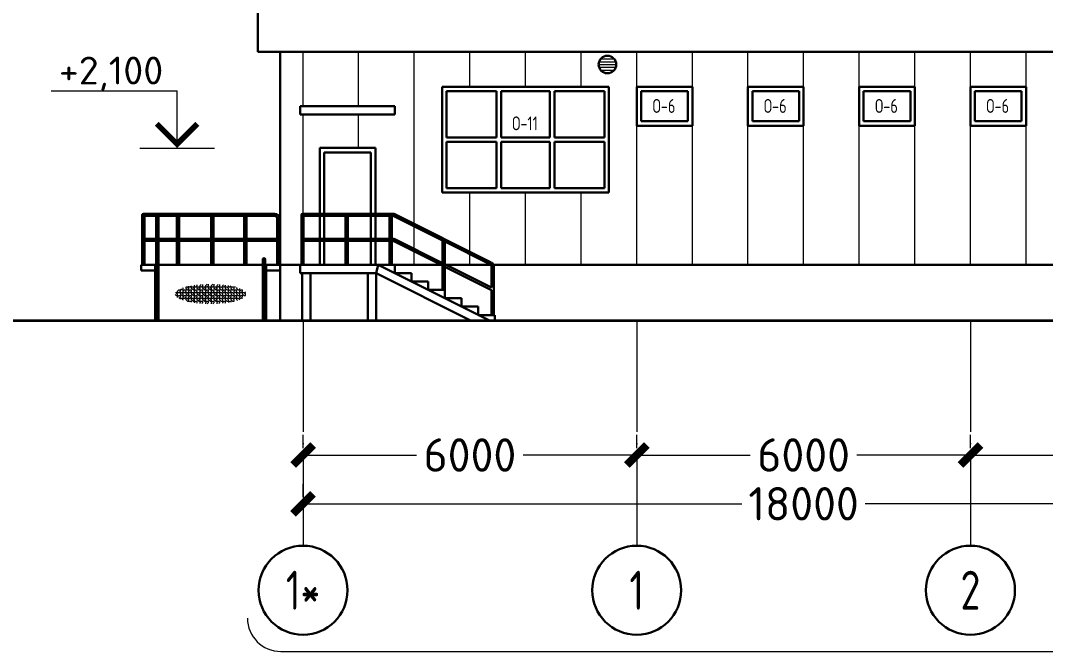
# Model space of a CAD drawing. Extents: x -965262 to 1142518, y -357520 to 71675.
# Drawn here: x -203352 to -194137, y -214812 to -209144 of the extents above; entities that cross this region are included whole.
import ezdxf

# ---------------------------------------------------------------- set-up
doc = ezdxf.new("R2010")
doc.units = 0
doc.header["$LTSCALE"] = 10
doc.linetypes.add('DOTE', pattern=[2.42, 2, -0.2, 0.02, -0.2])
doc.layers.get('0').update_dxf_attribs({"linetype": 'CONTINUOUS', "lineweight": 30})
doc.layers.get('Defpoints').update_dxf_attribs({"linetype": 'CONTINUOUS'})
doc.layers.add('DOTE', color=7, linetype='DOTE', lineweight=9)
doc.styles.add('GOST 2.304', font='isocpeur.ttf', dxfattribs={"width": 0.75, "height": 250})
doc.styles.get("Standard").update_dxf_attribs({"font": 'isocpeur.ttf', "height": 300})
doc.dimstyles.new('Standard_2', dxfattribs={"dimscale": 200, "dimtxt": 600, "dimasz": 1.8, "dimexe": 1.8, "dimexo": 0.625, "dimgap": 0.9, "dimtad": 0, "dimdec": 0, "dimzin": 0, "dimdsep": 46, "dimtxsty": 'Standard', "dimblk": 'ARCHTICK', "dimcen": 0.9, "dimclrd": 256, "dimclre": 256, "dimclrt": 256, "dimadec": 0, "dimazin": 0, "dimtfac": 1, "dimtdec": 0, "dimtofl": 0, "dimtmove": 0, "dimatfit": 3, "dimfxl": 1, "dimtolj": 1, "dimtzin": 0, "dimlwd": 15, "dimlwe": 15, "dimarcsym": 0})

# ---------------------------------------------------------------- blocks, each defined once
blk = doc.blocks.new('_ArchTick')
at = {"color": 0, "linetype": 'ByBlock', "lineweight": 0, "const_width": 0.4}
blk.add_lwpolyline([(-0.5, -0.5), (0.5, 0.5)], dxfattribs=at)
blk = doc.blocks.new('*D255')
at = {"lineweight": 15, "transparency": 16777216}
for p, q in [((-178909, 124332), (-178909, 124567)), ((-172909, 124332), (-172909, 124567)), ((-178909, 124207), (-176869, 124207)), ((-172909, 124207), (-174949, 124207))]:
    blk.add_line(p, q, dxfattribs=at)
at = {"layer": 'Defpoints', "color": 0, "transparency": 16777216}
for p in [(-178909, 124207), (-178909, 124207), (-172909, 124207)]:
    blk.add_point(p, dxfattribs=at)
at = {"lineweight": 15, "transparency": 16777216, "xscale": 360, "yscale": 360, "zscale": 360, "rotation": 180}
blk.add_blockref('_ArchTick', (-178909, 124207), dxfattribs=at)
at = {"lineweight": 15, "transparency": 16777216, "xscale": 360, "yscale": 360, "zscale": 360}
blk.add_blockref('_ArchTick', (-172909, 124207), dxfattribs=at)
at = {"lineweight": 15, "transparency": 16777216, "insert": (-175909, 124207), "char_height": 600, "attachment_point": 5}
blk.add_mtext('\\A1;6000', dxfattribs=at)
blk = doc.blocks.new('*D256')
at = {"lineweight": 15, "transparency": 16777216}
for p, q in [((-184909, 124332), (-184909, 124567)), ((-178909, 124332), (-178909, 124567)), ((-184909, 124207), (-182869, 124207)), ((-178909, 124207), (-180949, 124207))]:
    blk.add_line(p, q, dxfattribs=at)
at = {"layer": 'Defpoints', "color": 0, "transparency": 16777216}
for p in [(-184909, 124207), (-184909, 124207), (-178909, 124207)]:
    blk.add_point(p, dxfattribs=at)
at = {"lineweight": 15, "transparency": 16777216, "xscale": 360, "yscale": 360, "zscale": 360, "rotation": 180}
blk.add_blockref('_ArchTick', (-184909, 124207), dxfattribs=at)
at = {"lineweight": 15, "transparency": 16777216, "xscale": 360, "yscale": 360, "zscale": 360}
blk.add_blockref('_ArchTick', (-178909, 124207), dxfattribs=at)
at = {"lineweight": 15, "transparency": 16777216, "insert": (-181909, 124207), "char_height": 600, "attachment_point": 5}
blk.add_mtext('\\A1;6000', dxfattribs=at)
blk = doc.blocks.new('*D257')
at = {"lineweight": 15, "transparency": 16777216}
for p, q in [((-190909, 124332), (-190909, 124567)), ((-184909, 124332), (-184909, 124567)), ((-190909, 124207), (-188869, 124207)), ((-184909, 124207), (-186949, 124207))]:
    blk.add_line(p, q, dxfattribs=at)
at = {"layer": 'Defpoints', "color": 0, "transparency": 16777216}
for p in [(-190909, 124207), (-190909, 124207), (-184909, 124207)]:
    blk.add_point(p, dxfattribs=at)
at = {"lineweight": 15, "transparency": 16777216, "xscale": 360, "yscale": 360, "zscale": 360, "rotation": 180}
blk.add_blockref('_ArchTick', (-190909, 124207), dxfattribs=at)
at = {"lineweight": 15, "transparency": 16777216, "xscale": 360, "yscale": 360, "zscale": 360}
blk.add_blockref('_ArchTick', (-184909, 124207), dxfattribs=at)
at = {"lineweight": 15, "transparency": 16777216, "insert": (-187909, 124207), "char_height": 600, "attachment_point": 5}
blk.add_mtext('\\A1;6000', dxfattribs=at)
blk = doc.blocks.new('*D258')
at = {"lineweight": 15, "transparency": 16777216}
for p, q in [((-190909, 123456), (-190909, 123691)), ((-172909, 123456), (-172909, 123691)), ((-190909, 123331), (-183019, 123331)), ((-172909, 123331), (-180799, 123331))]:
    blk.add_line(p, q, dxfattribs=at)
at = {"layer": 'Defpoints', "color": 0, "transparency": 16777216}
for p in [(-190909, 123331), (-172909, 123331), (-172909, 123331)]:
    blk.add_point(p, dxfattribs=at)
at = {"lineweight": 15, "transparency": 16777216, "xscale": 360, "yscale": 360, "zscale": 360, "rotation": 180}
blk.add_blockref('_ArchTick', (-190909, 123331), dxfattribs=at)
at = {"lineweight": 15, "transparency": 16777216, "xscale": 360, "yscale": 360, "zscale": 360}
blk.add_blockref('_ArchTick', (-172909, 123331), dxfattribs=at)
at = {"lineweight": 15, "transparency": 16777216, "insert": (-181909, 123331), "char_height": 600, "attachment_point": 5}
blk.add_mtext('\\A1;18000', dxfattribs=at)
blk = doc.blocks.new('Фасад 1-12')
at = {"lineweight": 15}
h = blk.add_hatch(dxfattribs=at)
h.set_pattern_fill('TREAD', color=256, scale=200, angle=360, style=0, pattern_type=2)
h.set_pattern_definition([(360, (-184932.405, 127698.91), (25.4, 50.8), [25.4, -25.4]), (90, (-184932.405, 127698.91), (-50.8, 25.4), [25.4, -25.4]), (45, (-184907.005, 127698.91), (4e-14, 101.6), [35.921, -107.7631]), (45, (-184932.405, 127724.31), (4e-14, 101.6), [35.921, -107.7631]), (135, (-184932.405, 127775.11), (-101.6, 4e-14), [35.921, -107.7631]), (135, (-184856.205, 127749.71), (-101.6, 4e-14), [35.921, -107.7631])])
edge = h.paths.add_edge_path()
edge.add_ellipse((-192569.7, 127099.4), major_axis=(637.3, 0), ratio=0.2771777, start_angle=0, end_angle=360)
at = {"ltscale": 2}
for p, q in [((-191719.4, 131452.4, 9.2), (-191719.4, 132422.4, 9.2)), ((-136599.4, 131452.4, 9.2), (-191719.4, 131452.4, 9.2)), ((-191319.4, 126622.4, 9.2), (-191319.4, 131452.4, 9.2)), ((-193549.4, 127622.4, 9.2), (-193819.4, 127622.4, 9.2)), ((-191319.4, 127622.4, 9.2), (-193509.4, 127622.4, 9.2)), ((-191569.4, 126622.4, 9.2), (-191569.4, 127622.4, 9.2)), ((-193569.4, 127522.4, 9.2), (-193819.4, 127522.4, 9.2)), ((-191319.4, 127522.4, 9.2), (-191569.4, 127522.4, 9.2))]:
    blk.add_line(p, q, dxfattribs=at)
at = {"lineweight": 15, "ltscale": 100}
for p, q in [((-190909.4, 130472.4, 9.2), (-190909.4, 131452.4, 9.2)), ((-189909.4, 130472.4, 9.2), (-189909.4, 131452.4, 9.2)), ((-188909.4, 128359.7, 9.2), (-188909.4, 131452.4, 9.2)), ((-187909.4, 130822.4, 9.2), (-187909.4, 131452.4, 9.2)), ((-186909.4, 130822.4, 9.2), (-186909.4, 131452.4, 9.2)), ((-185909.4, 130822.4, 9.2), (-185909.4, 131452.4, 9.2)), ((-184909.4, 127622.4, 9.2), (-184909.4, 131452.4, 9.2)), ((-183909.4, 127622.4, 9.2), (-183909.4, 131452.4, 9.2)), ((-182909.4, 130822.4, 9.2), (-182909.4, 131452.4, 9.2)), ((-181909.4, 127622.4, 9.2), (-181909.4, 131452.4, 9.2)), ((-180909.4, 130822.4, 9.2), (-180909.4, 131452.4, 9.2)), ((-179909.4, 130822.4, 9.2), (-179909.4, 131452.4, 9.2)), ((-178909.4, 127622.4, 9.2), (-178909.4, 131452.4, 9.2)), ((-177909.4, 130822.4, 9.2), (-177909.4, 131452.4, 9.2)), ((-190909.4, 128542.4, 9.2), (-190909.4, 130322.4, 9.2)), ((-189909.4, 129723, 9.2), (-189909.4, 130322.4, 9.2)), ((-182909.4, 127622.4, 9.2), (-182909.4, 130122.4, 9.2)), ((-180909.4, 127622.4, 9.2), (-180909.4, 130122.4, 9.2)), ((-179909.4, 127622.4, 9.2), (-179909.4, 130122.4, 9.2)), ((-177909.4, 127622.4, 9.2), (-177909.4, 130122.4, 9.2)), ((-187909.4, 127859.7, 9.2), (-187909.4, 128922.4, 9.2)), ((-186909.4, 127622.4, 9.2), (-186909.4, 128922.4, 9.2)), ((-185909.4, 127622.4, 9.2), (-185909.4, 128922.4, 9.2)), ((-188909.4, 127909.7, 9.2), (-188909.4, 128315, 9.2)), ((-188909.4, 127622.4, 9.2), (-188909.4, 127865, 9.2)), ((-187909.4, 127622.4, 9.2), (-187909.4, 127815, 9.2))]:
    blk.add_line(p, q, dxfattribs=at)
at = {"lineweight": 15}
for p, q in [((-185593.8, 131222.4, 9.2), (-185278.8, 131222.4, 9.2)), ((-185585.7, 131272.4, 9.2), (-185287, 131272.4, 9.2)), ((-185558, 131322.4, 9.2), (-185314.7, 131322.4, 9.2)), ((-185484.4, 131372.4, 9.2), (-185388.3, 131372.4, 9.2)), ((-185585.7, 131172.4, 9.2), (-185287, 131172.4, 9.2)), ((-185558, 131122.4, 9.2), (-185314.7, 131122.4, 9.2)), ((-185484.4, 131072.4, 9.2), (-185388.3, 131072.4, 9.2)), ((-191309.4, 120676.9, 9.2), (-165009.4, 120676.9, 9.2))]:
    blk.add_line(p, q, dxfattribs=at)
at = {"color": 1, "lineweight": 15, "ltscale": 0.3}
blk.add_line((-195438.6, 130748.5, 9.2), (-193173.8, 130748.5, 9.2), dxfattribs=at)
at = {"color": 1, "lineweight": 15}
for p, q in [((-193173.8, 129722.4, 9.2), (-193173.8, 130748.5, 9.2)), ((-193844.8, 129722.4, -716.4), (-192502.8, 129722.4, 734.9))]:
    blk.add_line(p, q, dxfattribs=at)
for p, q in [((-188409.4, 130822.4, 9.2), (-185409.4, 130822.4, 9.2)), ((-188409.4, 129832.4, 9.2), (-188409.4, 130822.4, 9.2)), ((-188329.4, 130742.4, 9.2), (-188329.4, 129912.4, 9.2)), ((-188329.4, 130742.4, 9.2), (-187429.4, 130742.4, 9.2)), ((-187429.4, 130742.4, 9.2), (-187429.4, 129912.4, 9.2)), ((-186469.4, 130742.4, 9.2), (-187349.4, 130742.4, 9.2)), ((-187349.4, 130742.4, 9.2), (-187349.4, 129912.4, 9.2)), ((-186469.4, 130742.4, 9.2), (-186469.4, 129912.4, 9.2)), ((-185489.4, 130742.4, 9.2), (-186389.4, 130742.4, 9.2)), ((-186389.4, 130742.4, 9.2), (-186389.4, 129912.4, 9.2)), ((-185489.4, 129912.4, 9.2), (-185489.4, 130742.4, 9.2)), ((-185409.4, 129832.4, 9.2), (-185409.4, 130822.4, 9.2)), ((-183909.4, 130822.4, 9.2), (-184909.4, 130822.4, 9.2)), ((-184909.4, 130822.4, 9.2), (-184909.4, 130322.4, 9.2)), ((-184909.4, 130822.4, 9.2), (-184909.4, 130322.4, 9.2)), ((-184909.4, 130822.4, 9.2), (-184909.4, 130122.4, 9.2)), ((-183909.4, 130122.4, 9.2), (-183909.4, 130822.4, 9.2)), ((-183909.4, 130822.4, 9.2), (-183909.4, 130122.4, 9.2)), ((-181909.4, 130822.4, 9.2), (-182909.4, 130822.4, 9.2)), ((-182909.4, 130822.4, 9.2), (-182909.4, 130122.4, 9.2)), ((-182909.4, 130822.4, 9.2), (-182909.4, 130122.4, 9.2)), ((-182909.4, 130822.4, 9.2), (-182909.4, 130122.4, 9.2)), ((-181909.4, 130122.4, 9.2), (-181909.4, 130822.4, 9.2)), ((-181909.4, 130822.4, 9.2), (-181909.4, 130122.4, 9.2)), ((-179909.4, 130822.4, 9.2), (-180909.4, 130822.4, 9.2)), ((-180909.4, 130822.4, 9.2), (-180909.4, 130122.4, 9.2)), ((-180909.4, 130822.4, 9.2), (-180909.4, 130122.4, 9.2)), ((-180909.4, 130822.4, 9.2), (-180909.4, 130122.4, 9.2)), ((-179909.4, 130122.4, 9.2), (-179909.4, 130822.4, 9.2)), ((-179909.4, 130822.4, 9.2), (-179909.4, 130122.4, 9.2)), ((-178909.4, 130822.4, 9.2), (-178909.4, 130123, 9.2)), ((-177909.4, 130122.4, 9.2), (-177909.4, 130822.4, 9.2)), ((-177909.4, 130822.4, 9.2), (-177909.4, 130122.4, 9.2)), ((-189592.2, 130472.4, 9.2), (-190692.2, 130472.4, 9.2)), ((-184909.4, 130122.4, 9.2), (-183909.4, 130122.4, 9.2)), ((-183909.4, 130122.4, 9.2), (-184909.4, 130122.4, 9.2)), ((-182909.4, 130122.4, 9.2), (-181909.4, 130122.4, 9.2)), ((-181909.4, 130122.4, 9.2), (-182909.4, 130122.4, 9.2)), ((-180909.4, 130122.4, 9.2), (-179909.4, 130122.4, 9.2)), ((-179909.4, 130122.4, 9.2), (-180909.4, 130122.4, 9.2)), ((-178909.4, 130122.4, 9.2), (-177909.4, 130122.4, 9.2)), ((-177909.4, 130122.4, 9.2), (-178909.4, 130122.4, 9.2)), ((-188409.4, 129912.4, 9.2), (-188409.4, 128922.4, 9.2)), ((-188329.4, 129912.4, 9.2), (-187429.4, 129912.4, 9.2)), ((-188329.4, 129002.4, 9.2), (-188329.4, 129832.4, 9.2)), ((-188329.4, 129832.4, 9.2), (-187429.4, 129832.4, 9.2)), ((-187429.4, 129002.4, 9.2), (-187429.4, 129832.4, 9.2)), ((-187349.4, 129912.4, 9.2), (-186469.4, 129912.4, 9.2)), ((-187349.4, 129002.4, 9.2), (-187349.4, 129832.4, 9.2)), ((-187349.4, 129832.4, 9.2), (-186469.4, 129832.4, 9.2)), ((-186469.4, 129002.4, 9.2), (-186469.4, 129832.4, 9.2)), ((-186389.4, 129912.4, 9.2), (-185489.4, 129912.4, 9.2)), ((-186389.4, 129002.4, 9.2), (-186389.4, 129832.4, 9.2)), ((-186389.4, 129832.4, 9.2), (-185489.4, 129832.4, 9.2)), ((-185489.4, 129832.4, 9.2), (-185489.4, 129002.4, 9.2)), ((-185409.4, 129912.4, 9.2), (-185409.4, 128922.4, 9.2)), ((-190609.4, 129723, 9.2), (-190609.4, 128542.4, 9.2)), ((-190529.4, 129643, 9.2), (-189689.4, 129643, 9.2)), ((-190529.4, 129643, 9.2), (-190529.4, 128542.4, 9.2)), ((-189689.4, 129643, 9.2), (-189689.4, 128542.4, 9.2)), ((-189609.4, 129723, 9.2), (-189609.4, 128542.4, 9.2)), ((-188409.4, 128922.4, 9.2), (-185409.4, 128922.4, 9.2)), ((-188329.4, 129002.4, 9.2), (-187429.4, 129002.4, 9.2)), ((-186469.4, 129002.4, 9.2), (-187349.4, 129002.4, 9.2)), ((-185489.4, 129002.4, 9.2), (-186389.4, 129002.4, 9.2)), ((-193779.4, 128542.4, 9.2), (-191414.4, 128542.4, 9.2)), ((-193759.4, 128502.4, 9.2), (-193549.4, 128502.4, 9.2)), ((-193509.4, 128502.4, 9.2), (-193179.4, 128502.4, 9.2)), ((-193179.4, 128502.4, 9.2), (-193159.4, 128522.4, 9.2)), ((-193139.4, 128502.4, 9.2), (-193159.4, 128522.4, 9.2)), ((-193139.4, 128502.4, 9.2), (-192559.4, 128502.4, 9.2)), ((-192559.4, 128502.4, 9.2), (-192539.4, 128522.4, 9.2)), ((-192519.4, 128502.4, 9.2), (-192539.4, 128522.4, 9.2)), ((-192519.4, 128502.4, 9.2), (-191966.9, 128502.4, 9.2)), ((-191966.9, 128502.4, 9.2), (-191946.9, 128522.4, 9.2)), ((-191926.9, 128502.4, 9.2), (-191946.9, 128522.4, 9.2)), ((-191926.9, 128502.4, 9.2), (-191414.4, 128502.4, 9.2)), ((-191414.4, 128542.4, 9.2), (-191414.4, 128502.4, 9.2)), ((-191374.4, 128462.4, 9.2), (-191334.4, 128462.4, 9.2)), ((-189293.6, 128542.4, 9.2), (-190919.4, 128542.4, 9.2)), ((-190146.5, 128502.4, 9.2), (-190919.4, 128502.4, 9.2)), ((-190609.4, 128502.4, 9.2), (-190609.4, 128092.4, 9.2)), ((-190529.4, 128502.4, 9.2), (-190529.4, 128092.4, 9.2)), ((-189353.6, 128502.4, 9.2), (-190106.5, 128502.4, 9.2)), ((-189689.4, 128502.4, 9.2), (-189689.4, 128092.4, 9.2)), ((-189609.4, 128502.4, 9.2), (-189609.4, 128092.4, 9.2)), ((-189293.6, 128502.4, 9.2), (-189313.6, 128502.4, 9.2)), ((-189275.7, 128498.2, 9.2), (-188399.4, 128060, 9.2)), ((-189257.8, 128533.9, 9.2), (-187523.7, 127666.8, 9.2)), ((-193549.4, 128092.4, 9.2), (-193759.4, 128092.4, 9.2)), ((-193179.4, 128092.4, 9.2), (-193509.4, 128092.4, 9.2)), ((-193179.4, 128092.4, 9.2), (-193159.4, 128072.4, 9.2)), ((-193139.4, 128092.4, 9.2), (-193159.4, 128072.4, 9.2)), ((-192559.4, 128092.4, 9.2), (-193139.4, 128092.4, 9.2)), ((-192559.4, 128092.4, 9.2), (-192539.4, 128072.4, 9.2)), ((-192519.4, 128092.4, 9.2), (-192539.4, 128072.4, 9.2)), ((-191966.9, 128092.4, 9.2), (-192519.4, 128092.4, 9.2)), ((-191966.9, 128092.4, 9.2), (-191946.9, 128072.4, 9.2)), ((-191926.9, 128092.4, 9.2), (-191946.9, 128072.4, 9.2)), ((-191374.4, 128092.4, 9.2), (-191926.9, 128092.4, 9.2)), ((-191374.4, 128092.4, 9.2), (-191354.4, 128072.4, 9.2)), ((-190146.5, 128092.4, 9.2), (-190899.4, 128092.4, 9.2)), ((-189353.6, 128092.4, 9.2), (-190106.5, 128092.4, 9.2)), ((-189293.6, 128092.4, 9.2), (-189313.6, 128092.4, 9.2)), ((-193549.4, 128052.4, 9.2), (-193759.4, 128052.4, 9.2)), ((-193179.4, 128052.4, 9.2), (-193509.4, 128052.4, 9.2)), ((-193179.4, 128052.4, 9.2), (-193159.4, 128072.4, 9.2)), ((-193139.4, 128052.4, 9.2), (-193159.4, 128072.4, 9.2)), ((-192559.4, 128052.4, 9.2), (-193139.4, 128052.4, 9.2)), ((-192559.4, 128052.4, 9.2), (-192539.4, 128072.4, 9.2)), ((-192519.4, 128052.4, 9.2), (-192539.4, 128072.4, 9.2)), ((-191966.9, 128052.4, 9.2), (-192519.4, 128052.4, 9.2)), ((-191966.9, 128052.4, 9.2), (-191946.9, 128072.4, 9.2)), ((-191926.9, 128052.4, 9.2), (-191946.9, 128072.4, 9.2)), ((-191374.4, 128052.4, 9.2), (-191926.9, 128052.4, 9.2)), ((-191374.4, 128052.4, 9.2), (-191354.4, 128072.4, 9.2)), ((-190146.5, 128052.4, 9.2), (-190899.4, 128052.4, 9.2)), ((-190609.4, 128052.4, 9.2), (-190609.4, 127623, 9.2)), ((-190529.4, 128052.4, 9.2), (-190529.4, 127623, 9.2)), ((-189353.6, 128052.4, 9.2), (-190106.5, 128052.4, 9.2)), ((-189689.4, 128052.4, 9.2), (-189689.4, 127623, 9.2)), ((-189609.4, 128052.4, 9.2), (-189609.4, 127623, 9.2)), ((-189293.6, 128052.4, 9.2), (-189313.6, 128052.4, 9.2)), ((-189275.7, 128048.2, 9.2), (-188399.4, 127610, 9.2)), ((-189257.8, 128083.9, 9.2), (-188399.4, 127654.7, 9.2)), ((-188359.4, 128040, 9.2), (-187541.6, 127631.1, 9.2)), ((-193819.4, 127522.4, 9.2), (-193819.4, 127622.4, 9.2)), ((-188424.2, 127622.4, 9.2), (-191319.4, 127622.4, 9.2)), ((-190959.4, 127622.4, 9.2), (-190959.4, 127472.4, 9.2)), ((-189564.4, 127622.4, 9.2), (-190764.4, 127622.4, 9.2)), ((-189714.4, 127622.4, 9.2), (-190614.4, 127622.4, 9.2)), ((-190614.4, 127622.4, 9.2), (-189714.4, 127622.4, 9.2)), ((-189559.4, 127622.4, 9.2), (-187559.4, 126622.4, 9.2)), ((-189259.4, 127472.4, 9.2), (-189259.4, 127622.4, 9.2)), ((-188359.4, 127634.7, 9.2), (-187519.4, 127214.7, 9.2)), ((-188359.4, 127590, 9.2), (-187519.4, 127170, 9.2)), ((-187530, 127622.4, 9.2), (-188334.7, 127622.4, 9.2)), ((-168734.6, 127622.4, 9.2), (-187484.2, 127622.4, 9.2)), ((-190959.4, 127472.4, 9.2), (-189599.8, 127472.4, 9.2)), ((-189595.4, 127472.4, 9.2), (-187895.4, 126622.4, 9.2)), ((-188959.4, 127472.4, 9.2), (-189259.4, 127472.4, 9.2)), ((-188959.4, 127322.4, 9.2), (-188959.4, 127472.4, 9.2)), ((-188659.4, 127322.4, 9.2), (-188959.4, 127322.4, 9.2)), ((-188659.4, 127172.4, 9.2), (-188659.4, 127322.4, 9.2)), ((-188359.4, 127172.4, 9.2), (-188659.4, 127172.4, 9.2)), ((-188359.4, 127022.4, 9.2), (-188359.4, 127172.4, 9.2)), ((-188059.4, 127022.4, 9.2), (-188359.4, 127022.4, 9.2)), ((-188059.4, 126872.4, 9.2), (-188059.4, 127022.4, 9.2)), ((-188058.5, 127023.5, 9.2), (-188058.5, 127023.5, 9.2)), ((-187759.4, 126872.4, 9.2), (-188059.4, 126872.4, 9.2)), ((-187759.4, 126722.4, 9.2), (-187759.4, 126872.4, 9.2)), ((-187459.4, 126722.4, 9.2), (-187759.4, 126722.4, 9.2)), ((-187459.4, 126622.4, 9.2), (-187459.4, 126722.4, 9.2))]:
    blk.add_line(p, q)
at = {"ltscale": 0.3}
for p, q in [((-183909.4, 130822.4, 9.2), (-184909.4, 130822.4, 9.2)), ((-183989.4, 130742.4, 9.2), (-184829.4, 130742.4, 9.2)), ((-184829.4, 130742.4, 9.2), (-184829.4, 130202.4, 9.2)), ((-183989.4, 130202.4, 9.2), (-183989.4, 130742.4, 9.2)), ((-183909.4, 130122.4, 9.2), (-183909.4, 130822.4, 9.2)), ((-181909.4, 130822.4, 9.2), (-182909.4, 130822.4, 9.2)), ((-181989.4, 130742.4, 9.2), (-182829.4, 130742.4, 9.2)), ((-182829.4, 130742.4, 9.2), (-182829.4, 130202.4, 9.2)), ((-181989.4, 130202.4, 9.2), (-181989.4, 130742.4, 9.2)), ((-181909.4, 130122.4, 9.2), (-181909.4, 130822.4, 9.2)), ((-179909.4, 130822.4, 9.2), (-180909.4, 130822.4, 9.2)), ((-179989.4, 130742.4, 9.2), (-180829.4, 130742.4, 9.2)), ((-180829.4, 130742.4, 9.2), (-180829.4, 130202.4, 9.2)), ((-179989.4, 130202.4, 9.2), (-179989.4, 130742.4, 9.2)), ((-179909.4, 130122.4, 9.2), (-179909.4, 130822.4, 9.2)), ((-177909.4, 130822.4, 9.2), (-178909.4, 130822.4, 9.2)), ((-177989.4, 130742.4, 9.2), (-178829.4, 130742.4, 9.2)), ((-178829.4, 130742.4, 9.2), (-178829.4, 130202.4, 9.2)), ((-177989.4, 130202.4, 9.2), (-177989.4, 130742.4, 9.2)), ((-177909.4, 130122.4, 9.2), (-177909.4, 130822.4, 9.2)), ((-183909.4, 130122.4, 9.2), (-184909.4, 130122.4, 9.2)), ((-183989.4, 130202.4, 9.2), (-184829.4, 130202.4, 9.2)), ((-181909.4, 130122.4, 9.2), (-182909.4, 130122.4, 9.2)), ((-181989.4, 130202.4, 9.2), (-182829.4, 130202.4, 9.2)), ((-179909.4, 130122.4, 9.2), (-180909.4, 130122.4, 9.2)), ((-179989.4, 130202.4, 9.2), (-180829.4, 130202.4, 9.2)), ((-177909.4, 130122.4, 9.2), (-178909.4, 130122.4, 9.2)), ((-177989.4, 130202.4, 9.2), (-178829.4, 130202.4, 9.2)), ((-190609.4, 129723, 9.2), (-189609.4, 129723, 9.2)), ((-189259.4, 127622.4, 9.2), (-189559.4, 127622.4, 9.2)), ((-182904.4, 127622.4, 9.2), (-181254.4, 127622.4, 9.2))]:
    blk.add_line(p, q, dxfattribs=at)
at = {"ltscale": 15}
for p, q in [((-190959.3, 130472.4, 9.2), (-190959.3, 130322.4, 9.2)), ((-189259.4, 130472.4, 9.2), (-190959.3, 130472.4, 9.2)), ((-190959.3, 130322.4, 9.2), (-189259.4, 130322.4, 9.2)), ((-189259.4, 130472.4, 9.2), (-189259.4, 130322.4, 9.2)), ((-193799.4, 128522.4, 9.2), (-193799.4, 127622.4, 9.2)), ((-193759.4, 128522.4, 9.2), (-193759.4, 127622.4, 9.2)), ((-193549.4, 128522.4, 9.2), (-193549.4, 126622.4, 9.2)), ((-193509.4, 128522.4, 9.2), (-193509.4, 126622.4, 9.2)), ((-193179.4, 128502.4, 9.2), (-193179.4, 128092.4, 9.2)), ((-193139.4, 128502.4, 9.2), (-193139.4, 128092.4, 9.2)), ((-192559.4, 128502.4, 9.2), (-192559.4, 128092.4, 9.2)), ((-192519.4, 128502.4, 9.2), (-192519.4, 128092.4, 9.2)), ((-191966.9, 128502.4, 9.2), (-191966.9, 128092.4, 9.2)), ((-191926.9, 128502.4, 9.2), (-191926.9, 128092.4, 9.2)), ((-191374.4, 128462.4, 9.2), (-191374.4, 128092.4, 9.2)), ((-191334.4, 128462.4, 9.2), (-191334.4, 127622.4, 9.2)), ((-190939.4, 128522.4, 9.2), (-190939.4, 127622.4, 9.2)), ((-190899.4, 128502.4, 9.2), (-190899.4, 128092.4, 9.2)), ((-190146.5, 128502.4, 9.2), (-190126.5, 128522.4, 9.2)), ((-190146.5, 128502.4, 9.2), (-190146.5, 128092.4, 9.2)), ((-190126.5, 128522.4, 9.2), (-190106.5, 128502.4, 9.2)), ((-190106.5, 128502.4, 9.2), (-190106.5, 128092.4, 9.2)), ((-189353.6, 128502.4, 9.2), (-189333.6, 128522.4, 9.2)), ((-189353.6, 128502.4, 9.2), (-189353.6, 128092.4, 9.2)), ((-189333.6, 128522.4, 9.2), (-189313.6, 128502.4, 9.2)), ((-189313.6, 128502.4, 9.2), (-189313.6, 128092.4, 9.2)), ((-189293.6, 128502.4, 9.2), (-189293.6, 128542.4, 9.2)), ((-189275.7, 128498.2, 9.2), (-189257.8, 128533.9, 9.2)), ((-190899.4, 128092.4, 9.2), (-190919.4, 128072.4, 9.2)), ((-190146.5, 128052.4, 9.2), (-190106.5, 128092.4, 9.2)), ((-190106.5, 128052.4, 9.2), (-190146.5, 128092.4, 9.2)), ((-189353.6, 128092.4, 9.2), (-189333.6, 128072.4, 9.2)), ((-189313.6, 128092.4, 9.2), (-189333.6, 128072.4, 9.2)), ((-189293.6, 128052.4, 9.2), (-189293.6, 128092.4, 9.2)), ((-193179.4, 128052.4, 9.2), (-193179.4, 127622.4, 9.2)), ((-193139.4, 128052.4, 9.2), (-193139.4, 127622.4, 9.2)), ((-192559.4, 128052.4, 9.2), (-192559.4, 127622.4, 9.2)), ((-192519.4, 128052.4, 9.2), (-192519.4, 127622.4, 9.2)), ((-191966.9, 128052.4, 9.2), (-191966.9, 127622.4, 9.2)), ((-191926.9, 128052.4, 9.2), (-191926.9, 127622.4, 9.2)), ((-191374.4, 128052.4, 9.2), (-191374.4, 127622.4, 9.2)), ((-190899.4, 128052.4, 9.2), (-190919.4, 128072.4, 9.2)), ((-190899.4, 128052.4, 9.2), (-190899.4, 127622.4, 9.2)), ((-190146.5, 128052.4, 9.2), (-190146.5, 127622.4, 9.2)), ((-190106.5, 128052.4, 9.2), (-190106.5, 127622.4, 9.2)), ((-189353.6, 128052.4, 9.2), (-189333.6, 128072.4, 9.2)), ((-189353.6, 128052.4, 9.2), (-189353.6, 127622.4, 9.2)), ((-189313.6, 128052.4, 9.2), (-189333.6, 128072.4, 9.2)), ((-189313.6, 128052.4, 9.2), (-189313.6, 127622.4, 9.2)), ((-189275.7, 128048.2, 9.2), (-189257.8, 128083.9, 9.2)), ((-188399.4, 128060, 9.2), (-188379.4, 128072.4, 9.2)), ((-188399.4, 127654.7, 9.2), (-188399.4, 128060, 9.2)), ((-188379.4, 128072.4, 9.2), (-188359.4, 128040, 9.2)), ((-188359.4, 127634.7, 9.2), (-188359.4, 128040, 9.2)), ((-191629.4, 127722.4, 9.2), (-191629.4, 126622.4, 9.2)), ((-191589.4, 127722.4, 9.2), (-191589.4, 126622.4, 9.2)), ((-189595.4, 127472.4, 9.2), (-189559.4, 127622.4, 9.2)), ((-188399.4, 127654.7, 9.2), (-188379.4, 127622.4, 9.2)), ((-188379.4, 127622.4, 9.2), (-188399.4, 127610, 9.2)), ((-188399.4, 127172.4, 9.2), (-188399.4, 127610, 9.2)), ((-188359.4, 127634.7, 9.2), (-188379.4, 127622.4, 9.2)), ((-188379.4, 127622.4, 9.2), (-188359.4, 127590, 9.2)), ((-188359.4, 127172.4, 9.2), (-188359.4, 127590, 9.2)), ((-187541.6, 127631.1, 9.2), (-187523.7, 127666.8, 9.2)), ((-187519.4, 127595.3, 9.2), (-187479.4, 127595.3, 9.2)), ((-187519.4, 127214.7, 9.2), (-187519.4, 127595.3, 9.2)), ((-187479.4, 126722.4, 9.2), (-187479.4, 127595.3, 9.2)), ((-187519.4, 126722.4, 9.2), (-187519.4, 127170, 9.2))]:
    blk.add_line(p, q, dxfattribs=at)
at = {"ltscale": 100}
for p, q in [((-193819.4, 127622.4, 9.2), (-193819.4, 127522.4, 9.2)), ((-193569.4, 127622.4, 9.2), (-193569.4, 126622.4, 9.2))]:
    blk.add_line(p, q, dxfattribs=at)
at = {"lineweight": 35, "ltscale": 15}
blk.add_line((-211292.2, 126622.4, 9.2), (-112592.4, 126622.4, 9.2), dxfattribs=at)
at = {"color": 1, "lineweight": 15, "const_width": 100, "elevation": 9.2}
blk.add_lwpolyline([(-193538.4, 130157.7), (-193173.8, 129793.1), (-192809.2, 130157.7)], dxfattribs=at)
at = {"elevation": 9.2}
for points in [[(-190923.4, 126622.4), (-190923.4, 127472.4), (-190773.4, 127472.4), (-190773.4, 126622.4)], [(-189595.4, 126622.4), (-189595.4, 127472.4), (-189745.4, 127472.4), (-189745.4, 126622.4)]]:
    blk.add_lwpolyline(points, dxfattribs=at)
blk.add_circle((-185436.3, 131222.4, 9.2), 157.5)
at = {"ltscale": 100}
for centre, start in [((-193779.4, 128522.4, 9.2), 360), ((-193529.4, 128522.4, 9.2), 360), ((-191609.4, 127722.4, 9.2), 0)]:
    blk.add_arc(centre, 20, start, 180, dxfattribs=at)
for centre, radius, start, end in [((-191414.4, 128462.4, 9.2), 80, 0, 90), ((-189293.6, 128462.4, 9.2), 80, 63.43495, 90), ((-189293.6, 128462.4, 9.2), 40, 63.43495, 90), ((-189293.6, 128462.4, 9.2), 40, 63.43495, 90), ((-189293.6, 128012.4, 9.2), 80, 63.43495, 90), ((-189293.6, 128012.4, 9.2), 40, 63.43495, 90), ((-187559.4, 127595.3, 9.2), 80, 0, 63.43495)]:
    blk.add_arc(centre, radius, start, end)
at = {"ltscale": 15}
for centre, radius, start, end in [((-191414.4, 128462.4, 9.2), 40, 0, 90), ((-190919.4, 128522.4, 9.2), 20, 90, 270), ((-187559.4, 127595.3, 9.2), 40, 0, 63.43495)]:
    blk.add_arc(centre, radius, start, end, dxfattribs=at)
at = {"lineweight": 15}
blk.add_arc((-191309.4, 121276.9, 9.2), 600, 180, 270, dxfattribs=at)
at = {"layer": 'DOTE', "ltscale": 100, "extrusion": (0, -1, 0)}
for p, q in [((-190909.4, 126622.4, 9.2), (-190909.4, 122576.9, 9.2)), ((-184909.4, 126622.4, 9.2), (-184909.4, 122576.9, 9.2)), ((-178909.4, 126622.4, 9.2), (-178909.4, 122576.9, 9.2))]:
    blk.add_line(p, q, dxfattribs=at)
at = {"layer": 'DOTE', "linetype": 'Continuous', "lineweight": 30}
for centre in [(-190909.4, 121776.9, 9.2), (-184909.4, 121776.9, 9.2), (-178909.4, 121776.9, 9.2)]:
    blk.add_circle(centre, 800, dxfattribs=at)
at = {"color": 5, "width": 0.75}
for s, p in [('О-6', (-184623.7, 130353.1, 5256.1)), ('О-6', (-182623.7, 130353.1, 5256.1)), ('О-6', (-180623.7, 130353.1, 5256.1)), ('О-6', (-178623.7, 130353.1, 5256.1)), ('О-11', (-187148.9, 130040.6, 5256.1))]:
    blk.add_text(s, height=250, dxfattribs=at).set_placement(p)
at = {"color": 1, "insert": (-194360.9, 131056.4, 9.2), "char_height": 500, "width": 2000, "attachment_point": 5, "style": 'GOST 2.304'}
blk.add_mtext('{\\W1.05;+2,100}', dxfattribs=at)
at = {"layer": 'DOTE', "linetype": 'Continuous', "lineweight": 30, "ltscale": 100, "char_height": 700, "width": 1600, "attachment_point": 5, "style": 'GOST 2.304'}
for s, insert in [('1*', (-190909.4, 121776.9, 9.2)), ('1', (-184909.4, 121776.9, 9.2)), ('2', (-178909.4, 121776.9, 9.2))]:
    blk.add_mtext(s, dxfattribs=dict(at, insert=insert))
at = {"lineweight": 15}
for base, p1, p2, picture, middle in [((-190909.4, 124206.6, 1460.5), (-184909.4, 124206.6, 1460.5), (-190909.4, 124206.6, 1460.5), '*D257', (-187909.4, 124206.6, 1460.5)), ((-184909.4, 124206.6, 1460.5), (-178909.4, 124206.6, 1460.5), (-184909.4, 124206.6, 1460.5), '*D256', (-181909.4, 124206.6, 1460.5)), ((-178909.4, 124206.6, 1460.5), (-172909.4, 124206.6, 1460.5), (-178909.4, 124206.6, 1460.5), '*D255', (-175909.4, 124206.6, 1460.5)), ((-172909.4, 123331.4, 1460.5), (-190909.4, 123331.4, 1460.5), (-172909.4, 123331.4, 1460.5), '*D258', (-181909.4, 123331.4, 1460.5))]:
    dim = blk.add_linear_dim(base=base, p1=p1, p2=p2, dimstyle='Standard_2', dxfattribs=at)
    dim.commit()
    dim.dimension.update_dxf_attribs({"geometry": picture, "text_midpoint": middle})

msp = doc.modelspace()

# ---------------------------------------------------------------- block references
at = {"lineweight": 15, "xscale": 0.5, "yscale": 0.5, "zscale": 0.5}
msp.add_blockref('Фасад 1-12', (-105357.2, -275150.4, -3264.4), dxfattribs=at)

doc.saveas('drawing.dxf')
